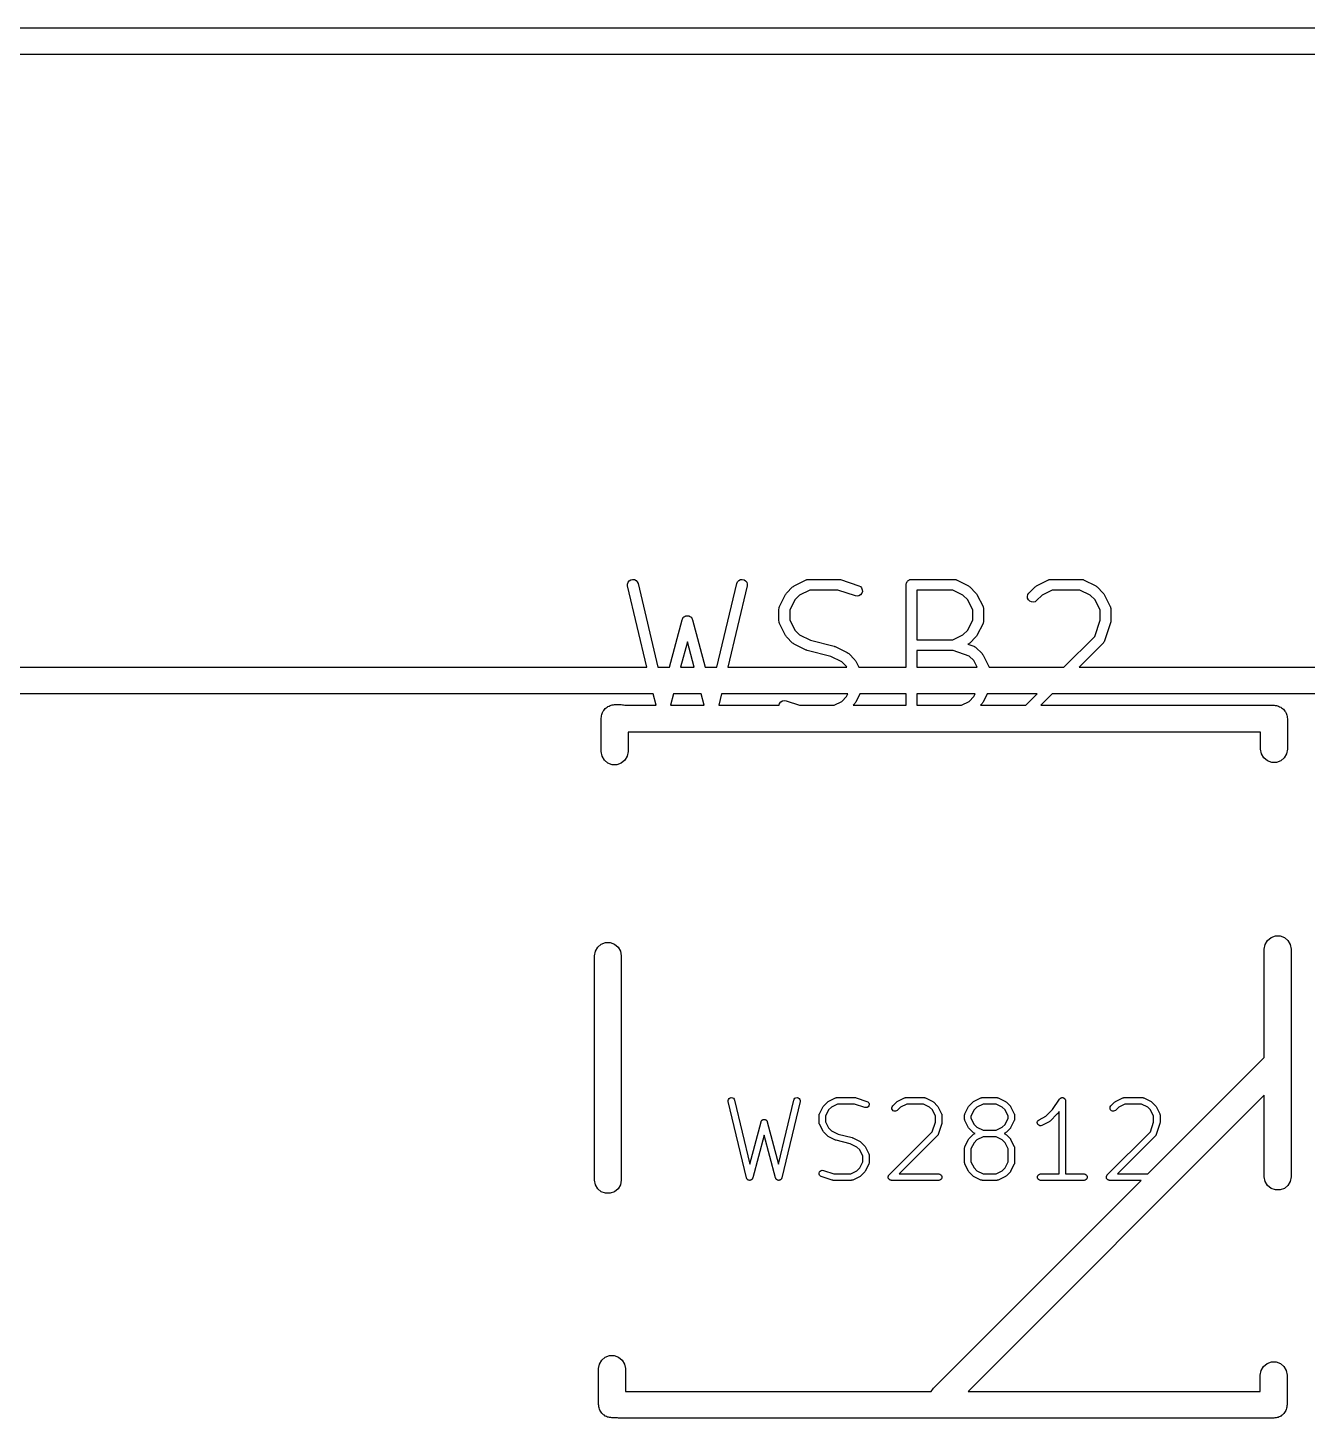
# Model space of a CAD drawing. Extents: x 0 to 102, y -163 to 0.
# Drawn here: x 40.36 to 50.06, y -41.59 to -31.05 of the extents above; entities that cross this region are included whole.
import ezdxf

# ---------------------------------------------------------------- set-up
doc = ezdxf.new("R2010")
doc.units = 0
doc.header["$MEASUREMENT"] = 0
doc.layers.add('BLACK', color=7, linetype='CONTINUOUS')

msp = doc.modelspace()

# ---------------------------------------------------------------- linework, layer by layer
at = {"layer": 'Black'}
for p, q in [((4.4516, -31.0484), (75.5484, -31.0484)), ((75.65, -31.2516), (4.35, -31.2516)), ((44.9083, -35.268), (44.9123, -35.2544)), ((44.9092, -35.282), (44.9083, -35.268)), ((45.0559, -35.8984), (44.9092, -35.282)), ((44.9123, -35.2544), (44.9208, -35.2431)), ((44.9208, -35.2431), (44.9326, -35.2353)), ((44.9326, -35.2353), (44.9463, -35.2321)), ((44.9463, -35.2321), (44.9603, -35.2337)), ((44.9603, -35.2337), (44.9729, -35.24)), ((44.9729, -35.24), (44.9826, -35.2503)), ((44.9826, -35.2503), (44.9882, -35.2632)), ((44.9882, -35.2632), (45.1395, -35.8984)), ((45.5852, -35.8984), (45.7365, -35.2632)), ((45.8155, -35.282), (45.6688, -35.8984)), ((45.7365, -35.2632), (45.7421, -35.2503)), ((45.7421, -35.2503), (45.7518, -35.24)), ((45.7518, -35.24), (45.7644, -35.2337)), ((45.7644, -35.2337), (45.7784, -35.2321)), ((45.7784, -35.2321), (45.7921, -35.2353)), ((45.7921, -35.2353), (45.8039, -35.2431)), ((45.8039, -35.2431), (45.8123, -35.2544)), ((45.8123, -35.2544), (45.8164, -35.268)), ((45.8164, -35.268), (45.8155, -35.282)), ((46.115, -35.3358), (46.1609, -35.2899)), ((46.1609, -35.2899), (46.1662, -35.2861)), ((46.1662, -35.2861), (46.1715, -35.2822)), ((46.1715, -35.2822), (46.2634, -35.2363)), ((46.2912, -35.3133), (46.2137, -35.352)), ((46.2634, -35.2363), (46.2657, -35.2356)), ((46.2657, -35.2356), (46.2677, -35.2344)), ((46.2677, -35.2344), (46.2724, -35.2336)), ((46.2724, -35.2336), (46.2769, -35.2323)), ((46.2769, -35.2323), (46.2793, -35.2324)), ((46.2793, -35.2324), (46.2816, -35.232)), ((46.2816, -35.232), (46.5114, -35.232)), ((46.5048, -35.3133), (46.2912, -35.3133)), ((46.6364, -35.3572), (46.5048, -35.3133)), ((46.5114, -35.232), (46.5178, -35.2331)), ((46.5178, -35.2331), (46.5242, -35.2341)), ((46.5242, -35.2341), (46.6621, -35.28)), ((46.6621, -35.28), (46.6745, -35.2868)), ((46.6745, -35.2868), (46.6839, -35.2973)), ((46.6839, -35.2973), (46.6891, -35.3104)), ((46.6895, -35.3246), (46.685, -35.3379)), ((46.6891, -35.3104), (46.6895, -35.3246)), ((47.0223, -35.2726), (47.0229, -35.2691)), ((47.0223, -35.8984), (47.0223, -35.2726)), ((47.0229, -35.2656), (47.0241, -35.2622)), ((47.0229, -35.2691), (47.0229, -35.2656)), ((47.0241, -35.2622), (47.0247, -35.2587)), ((47.0247, -35.2587), (47.0265, -35.2557)), ((47.0265, -35.2557), (47.0277, -35.2523)), ((47.0277, -35.2523), (47.03, -35.2496)), ((47.03, -35.2496), (47.0318, -35.2465)), ((47.0318, -35.2465), (47.0345, -35.2442)), ((47.0345, -35.2442), (47.0368, -35.2415)), ((47.0368, -35.2415), (47.0399, -35.2397)), ((47.0399, -35.2397), (47.0426, -35.2374)), ((47.0426, -35.2374), (47.046, -35.2362)), ((47.046, -35.2362), (47.049, -35.2344)), ((47.049, -35.2344), (47.0525, -35.2338)), ((47.0525, -35.2338), (47.0559, -35.2326)), ((47.0559, -35.2326), (47.0594, -35.2326)), ((47.0594, -35.2326), (47.0629, -35.232)), ((47.0629, -35.232), (47.3847, -35.232)), ((47.1036, -35.3133), (47.1036, -35.6916)), ((47.3751, -35.3133), (47.1036, -35.3133)), ((47.4525, -35.352), (47.3751, -35.3133)), ((47.3847, -35.232), (47.387, -35.2324)), ((47.387, -35.2324), (47.3893, -35.2323)), ((47.3893, -35.2323), (47.3939, -35.2336)), ((47.3939, -35.2336), (47.3986, -35.2344)), ((47.3986, -35.2344), (47.4006, -35.2356)), ((47.4006, -35.2356), (47.4028, -35.2363)), ((47.4028, -35.2363), (47.4948, -35.2822)), ((47.4948, -35.2822), (47.5, -35.2861)), ((47.5, -35.2861), (47.5053, -35.2899)), ((47.5053, -35.2899), (47.5513, -35.3358)), ((47.9534, -35.3358), (47.9994, -35.2899)), ((47.9994, -35.2899), (48.0047, -35.2861)), ((48.0047, -35.2861), (48.01, -35.2822)), ((48.01, -35.2822), (48.1019, -35.2363)), ((48.1297, -35.3133), (48.0522, -35.352)), ((48.1019, -35.2363), (48.1041, -35.2356)), ((48.1041, -35.2356), (48.1062, -35.2344)), ((48.1062, -35.2344), (48.1108, -35.2336)), ((48.1108, -35.2336), (48.1154, -35.2323)), ((48.1154, -35.2323), (48.1177, -35.2324)), ((48.1177, -35.2324), (48.1201, -35.232)), ((48.1201, -35.232), (48.3499, -35.232)), ((48.3403, -35.3133), (48.1297, -35.3133)), ((48.4177, -35.352), (48.3403, -35.3133)), ((48.3499, -35.232), (48.3522, -35.2324)), ((48.3522, -35.2324), (48.3545, -35.2323)), ((48.3545, -35.2323), (48.3591, -35.2336)), ((48.3591, -35.2336), (48.3638, -35.2344)), ((48.3638, -35.2344), (48.3658, -35.2356)), ((48.3658, -35.2356), (48.368, -35.2363)), ((48.368, -35.2363), (48.46, -35.2822)), ((48.46, -35.2822), (48.4652, -35.2861)), ((48.4652, -35.2861), (48.4705, -35.2899)), ((48.4705, -35.2899), (48.5165, -35.3358)), ((46.0614, -35.4383), (46.1073, -35.3464)), ((46.1073, -35.3464), (46.1112, -35.3412)), ((46.1112, -35.3412), (46.115, -35.3358)), ((46.1771, -35.3886), (46.1384, -35.4661)), ((46.2137, -35.352), (46.1771, -35.3886)), ((46.6504, -35.3592), (46.6364, -35.3572)), ((46.6642, -35.3564), (46.6504, -35.3592)), ((46.6762, -35.349), (46.6642, -35.3564)), ((46.685, -35.3379), (46.6762, -35.349)), ((47.4892, -35.3886), (47.4525, -35.352)), ((47.5279, -35.4661), (47.4892, -35.3886)), ((47.5513, -35.3358), (47.555, -35.3412)), ((47.555, -35.3412), (47.5589, -35.3464)), ((47.5589, -35.3464), (47.6049, -35.4383)), ((47.9417, -35.361), (47.9453, -35.3474)), ((47.9429, -35.3751), (47.9417, -35.361)), ((47.9489, -35.3879), (47.9429, -35.3751)), ((47.9453, -35.3474), (47.9534, -35.3358)), ((47.9589, -35.3978), (47.9489, -35.3879)), ((47.9717, -35.4038), (47.9589, -35.3978)), ((47.9857, -35.405), (47.9717, -35.4038)), ((47.9993, -35.4014), (47.9857, -35.405)), ((48.0109, -35.3933), (47.9993, -35.4014)), ((48.0522, -35.352), (48.0109, -35.3933)), ((48.4544, -35.3886), (48.4177, -35.352)), ((48.4931, -35.4661), (48.4544, -35.3886)), ((48.5165, -35.3358), (48.5202, -35.3412)), ((48.5202, -35.3412), (48.5241, -35.3464)), ((48.5241, -35.3464), (48.5701, -35.4383)), ((45.227, -35.8984), (45.3231, -35.5379)), ((45.3231, -35.5379), (45.3246, -35.5347)), ((45.3246, -35.5347), (45.3255, -35.5312)), ((45.3255, -35.5312), (45.3275, -35.5283)), ((45.3275, -35.5283), (45.329, -35.5251)), ((45.329, -35.5251), (45.3316, -35.5226)), ((45.3316, -35.5226), (45.3336, -35.5196)), ((45.3336, -35.5196), (45.3365, -35.5176)), ((45.3365, -35.5176), (45.339, -35.5151)), ((45.339, -35.5151), (45.3423, -35.5136)), ((45.3423, -35.5136), (45.3452, -35.5116)), ((45.3452, -35.5116), (45.3486, -35.5106)), ((45.3486, -35.5106), (45.3518, -35.5092)), ((45.3518, -35.5092), (45.3554, -35.5088)), ((45.3554, -35.5088), (45.3588, -35.5079)), ((45.3588, -35.5079), (45.3623, -35.5082)), ((45.3623, -35.5082), (45.3658, -35.5079)), ((45.3658, -35.5079), (45.3693, -35.5088)), ((45.3693, -35.5088), (45.3729, -35.5092)), ((45.3729, -35.5092), (45.3761, -35.5106)), ((45.3761, -35.5106), (45.3795, -35.5116)), ((45.3795, -35.5116), (45.3824, -35.5136)), ((45.3824, -35.5136), (45.3857, -35.5151)), ((45.3857, -35.5151), (45.3882, -35.5176)), ((45.3882, -35.5176), (45.391, -35.5196)), ((45.391, -35.5196), (45.3931, -35.5226)), ((45.3931, -35.5226), (45.3957, -35.5251)), ((45.3957, -35.5251), (45.3971, -35.5283)), ((45.3971, -35.5283), (45.3992, -35.5312)), ((45.3992, -35.5312), (45.4001, -35.5347)), ((45.4001, -35.5347), (45.4016, -35.5379)), ((45.4016, -35.5379), (45.4977, -35.8984)), ((46.0571, -35.4565), (46.0575, -35.4542)), ((46.0571, -35.5484), (46.0571, -35.4565)), ((46.0574, -35.4518), (46.0587, -35.4473)), ((46.0575, -35.4542), (46.0574, -35.4518)), ((46.0587, -35.4473), (46.0595, -35.4426)), ((46.0595, -35.4426), (46.0607, -35.4406)), ((46.0607, -35.4406), (46.0614, -35.4383)), ((46.1384, -35.4661), (46.1384, -35.5388)), ((46.1384, -35.5388), (46.1771, -35.6163)), ((47.4892, -35.6163), (47.5279, -35.5388)), ((47.5279, -35.5388), (47.5279, -35.4661)), ((47.6049, -35.4383), (47.6055, -35.4406)), ((47.6055, -35.4406), (47.6067, -35.4426)), ((47.6067, -35.4426), (47.6075, -35.4473)), ((47.6075, -35.4473), (47.6089, -35.4518)), ((47.6089, -35.4518), (47.6087, -35.4542)), ((47.6087, -35.4542), (47.6092, -35.4565)), ((47.6092, -35.4565), (47.6092, -35.5484)), ((48.4931, -35.5418), (48.4931, -35.4661)), ((48.5701, -35.4383), (48.5707, -35.4406)), ((48.5707, -35.4406), (48.5719, -35.4426)), ((48.5719, -35.4426), (48.5727, -35.4473)), ((48.5727, -35.4473), (48.5741, -35.4518)), ((48.5741, -35.4518), (48.5739, -35.4542)), ((48.5739, -35.4542), (48.5744, -35.4565)), ((48.5744, -35.4565), (48.5744, -35.5484)), ((46.0575, -35.5507), (46.0571, -35.5484)), ((46.0574, -35.5531), (46.0575, -35.5507)), ((46.0587, -35.5576), (46.0574, -35.5531)), ((46.0595, -35.5623), (46.0587, -35.5576)), ((46.0607, -35.5643), (46.0595, -35.5623)), ((46.0614, -35.5666), (46.0607, -35.5643)), ((46.1073, -35.6585), (46.0614, -35.5666)), ((46.1771, -35.6163), (46.2137, -35.6529)), ((47.4525, -35.6529), (47.4892, -35.6163)), ((47.6049, -35.5666), (47.5589, -35.6585)), ((47.6055, -35.5643), (47.6049, -35.5666)), ((47.6067, -35.5623), (47.6055, -35.5643)), ((47.6075, -35.5576), (47.6067, -35.5623)), ((47.6089, -35.5531), (47.6075, -35.5576)), ((47.6092, -35.5484), (47.6087, -35.5507)), ((47.6087, -35.5507), (47.6089, -35.5531)), ((48.4522, -35.6643), (48.4931, -35.5418)), ((48.5723, -35.5613), (48.5263, -35.6991)), ((48.5732, -35.5548), (48.5723, -35.5613)), ((48.5744, -35.5484), (48.5732, -35.5548)), ((45.3623, -35.7061), (45.3111, -35.8984)), ((45.4136, -35.8984), (45.3623, -35.7061)), ((46.1112, -35.6637), (46.1073, -35.6585)), ((46.115, -35.6691), (46.1112, -35.6637)), ((46.1609, -35.715), (46.115, -35.6691)), ((46.1662, -35.7188), (46.1609, -35.715)), ((46.1715, -35.7226), (46.1662, -35.7188)), ((46.2634, -35.7686), (46.1715, -35.7226)), ((46.2137, -35.6529), (46.2958, -35.6939)), ((46.2958, -35.6939), (46.4753, -35.7388)), ((46.4753, -35.7388), (46.4793, -35.7406)), ((46.4793, -35.7406), (46.4836, -35.7419)), ((46.4836, -35.7419), (46.5755, -35.7878)), ((47.1036, -35.6916), (47.3751, -35.6916)), ((47.3751, -35.6916), (47.4525, -35.6529)), ((47.4948, -35.7226), (47.4906, -35.7247)), ((47.4906, -35.7247), (47.5354, -35.7397)), ((47.5, -35.7188), (47.4948, -35.7226)), ((47.5053, -35.715), (47.5, -35.7188)), ((47.5513, -35.6691), (47.5053, -35.715)), ((47.5354, -35.7397), (47.5375, -35.7408)), ((47.5375, -35.7408), (47.5397, -35.7414)), ((47.5397, -35.7414), (47.5436, -35.7441)), ((47.5436, -35.7441), (47.5478, -35.7464)), ((47.5478, -35.7464), (47.5494, -35.7481)), ((47.5494, -35.7481), (47.5513, -35.7495)), ((47.555, -35.6637), (47.5513, -35.6691)), ((47.5513, -35.7495), (47.5973, -35.7954)), ((47.5589, -35.6585), (47.555, -35.6637)), ((48.2182, -35.8984), (48.4522, -35.6643)), ((48.5165, -35.715), (48.3331, -35.8984)), ((48.5178, -35.7131), (48.5165, -35.715)), ((48.5196, -35.7116), (48.5178, -35.7131)), ((48.5219, -35.7074), (48.5196, -35.7116)), ((48.5246, -35.7035), (48.5219, -35.7074)), ((48.5252, -35.7012), (48.5246, -35.7035)), ((48.5263, -35.6991), (48.5252, -35.7012)), ((46.2677, -35.7699), (46.2634, -35.7686)), ((46.2717, -35.7717), (46.2677, -35.7699)), ((46.4512, -35.8166), (46.2717, -35.7717)), ((46.5333, -35.8576), (46.4512, -35.8166)), ((46.5699, -35.8942), (46.5333, -35.8576)), ((46.5755, -35.7878), (46.5808, -35.7917)), ((46.5808, -35.7917), (46.5861, -35.7954)), ((46.5861, -35.7954), (46.6321, -35.8414)), ((46.6321, -35.8414), (46.6358, -35.8467)), ((46.6358, -35.8467), (46.6397, -35.852)), ((46.6397, -35.852), (46.6629, -35.8984)), ((47.1036, -35.7729), (47.1036, -35.8984)), ((47.3781, -35.7729), (47.1036, -35.7729)), ((47.5006, -35.8137), (47.3781, -35.7729)), ((47.5351, -35.8482), (47.5006, -35.8137)), ((47.5602, -35.8984), (47.5351, -35.8482)), ((47.5973, -35.7954), (47.601, -35.8008)), ((47.601, -35.8008), (47.6049, -35.806)), ((47.6049, -35.806), (47.6508, -35.8979)), ((40.0814, -35.8984), (45.0559, -35.8984)), ((45.1395, -35.8984), (45.227, -35.8984)), ((45.3111, -35.8984), (45.4136, -35.8984)), ((45.4977, -35.8984), (45.5852, -35.8984)), ((45.6688, -35.8984), (46.572, -35.8984)), ((46.572, -35.8984), (46.5699, -35.8942)), ((46.6629, -35.8984), (47.0223, -35.8984)), ((47.1036, -35.8984), (47.5602, -35.8984)), ((47.6508, -35.8979), (47.651, -35.8984)), ((47.651, -35.8984), (48.2182, -35.8984)), ((48.3331, -35.8984), (58.9186, -35.8984)), ((45.1043, -36.1016), (40.1115, -36.1016)), ((45.1247, -36.1873), (45.1043, -36.1016)), ((45.2569, -36.1016), (45.234, -36.1873)), ((45.4678, -36.1016), (45.2569, -36.1016)), ((45.4906, -36.1873), (45.4678, -36.1016)), ((45.6204, -36.1016), (45.6, -36.1873)), ((46.58, -36.1016), (45.6204, -36.1016)), ((46.0575, -36.1859), (46.062, -36.1725)), ((46.062, -36.1725), (46.0708, -36.1615)), ((46.0708, -36.1615), (46.0828, -36.1541)), ((46.0828, -36.1541), (46.0966, -36.1512)), ((46.0966, -36.1512), (46.1106, -36.1533)), ((46.1106, -36.1533), (46.2125, -36.1873)), ((46.4757, -36.1873), (46.5333, -36.1585)), ((46.5333, -36.1585), (46.5699, -36.1218)), ((46.5699, -36.1218), (46.58, -36.1016)), ((46.6358, -36.1693), (46.6321, -36.1746)), ((46.6397, -36.1641), (46.6358, -36.1693)), ((46.6709, -36.1016), (46.6397, -36.1641)), ((47.0223, -36.1016), (46.6709, -36.1016)), ((47.0223, -36.1873), (47.0223, -36.1016)), ((47.1036, -36.1016), (47.1036, -36.1873)), ((47.5452, -36.1016), (47.1036, -36.1016)), ((47.4409, -36.1873), (47.4985, -36.1585)), ((47.4985, -36.1585), (47.5351, -36.1218)), ((47.5351, -36.1218), (47.5452, -36.1016)), ((47.601, -36.1693), (47.5973, -36.1746)), ((47.6049, -36.1641), (47.601, -36.1693)), ((47.6361, -36.1016), (47.6049, -36.1641)), ((48.015, -36.1016), (47.6361, -36.1016)), ((47.9293, -36.1873), (48.015, -36.1016)), ((48.1299, -36.1016), (48.0442, -36.1873)), ((58.8885, -36.1016), (48.1299, -36.1016)), ((44.7092, -36.2838), (44.7107, -36.275)), ((44.7107, -36.2662), (44.7138, -36.2578)), ((44.7107, -36.275), (44.7107, -36.2662)), ((44.7138, -36.2578), (44.7153, -36.249)), ((44.7153, -36.249), (44.7198, -36.2413)), ((44.7198, -36.2413), (44.7228, -36.233)), ((44.7228, -36.233), (44.7285, -36.2262)), ((44.7285, -36.2262), (44.733, -36.2185)), ((44.733, -36.2185), (44.7398, -36.2128)), ((44.7398, -36.2128), (44.7455, -36.206)), ((44.7455, -36.206), (44.7532, -36.2015)), ((44.7532, -36.2015), (44.76, -36.1958)), ((44.76, -36.1958), (44.7684, -36.1928)), ((44.7684, -36.1928), (44.7761, -36.1883)), ((44.7761, -36.1883), (44.7848, -36.1868)), ((44.7848, -36.1868), (44.7932, -36.1837)), ((44.7932, -36.1837), (44.802, -36.1837)), ((44.802, -36.1837), (44.8108, -36.1822)), ((44.8108, -36.1822), (44.8616, -36.1822)), ((44.8616, -36.1822), (44.8704, -36.1837)), ((44.8704, -36.1837), (44.8792, -36.1837)), ((44.8792, -36.1837), (44.8876, -36.1868)), ((44.8876, -36.1868), (44.8904, -36.1873)), ((44.8904, -36.1873), (45.1247, -36.1873)), ((45.234, -36.1873), (45.4906, -36.1873)), ((45.6, -36.1873), (46.0576, -36.1873)), ((46.0576, -36.1873), (46.0575, -36.1859)), ((46.2125, -36.1873), (46.4757, -36.1873)), ((46.6321, -36.1746), (46.6194, -36.1873)), ((46.6194, -36.1873), (47.0223, -36.1873)), ((47.1036, -36.1873), (47.4409, -36.1873)), ((47.5973, -36.1746), (47.5846, -36.1873)), ((47.5846, -36.1873), (47.9293, -36.1873)), ((48.0442, -36.1873), (49.8121, -36.1873)), ((49.8121, -36.1873), (49.8208, -36.1888)), ((49.8208, -36.1888), (49.8297, -36.1888)), ((49.8297, -36.1888), (49.8381, -36.1919)), ((49.8381, -36.1919), (49.8468, -36.1934)), ((49.8468, -36.1934), (49.8545, -36.1978)), ((49.8545, -36.1978), (49.8629, -36.2009)), ((49.8629, -36.2009), (49.8697, -36.2066)), ((49.8697, -36.2066), (49.8774, -36.211)), ((49.8774, -36.211), (49.8831, -36.2179)), ((49.8831, -36.2179), (49.8899, -36.2236)), ((49.8899, -36.2236), (49.8943, -36.2313)), ((49.8943, -36.2313), (49.9, -36.2381)), ((49.9, -36.2381), (49.9031, -36.2464)), ((49.9031, -36.2464), (49.9075, -36.2541)), ((49.9075, -36.2541), (49.9091, -36.2629)), ((49.9091, -36.2629), (49.9121, -36.2712)), ((49.9121, -36.2712), (49.9121, -36.2801)), ((44.7092, -36.5378), (44.7092, -36.2838)), ((49.9121, -36.2801), (49.9137, -36.2889)), ((49.9137, -36.2889), (49.9137, -36.52)), ((49.7105, -36.3905), (44.9124, -36.3905)), ((44.9124, -36.3905), (44.9124, -36.5378)), ((49.7105, -36.52), (49.7105, -36.3905)), ((44.7153, -36.5725), (44.7092, -36.5378)), ((44.733, -36.6031), (44.7153, -36.5725)), ((44.9063, -36.5725), (44.8886, -36.6031)), ((44.9124, -36.5378), (44.9063, -36.5725)), ((49.7166, -36.5548), (49.7105, -36.52)), ((49.7342, -36.5853), (49.7166, -36.5548)), ((49.7613, -36.608), (49.7342, -36.5853)), ((49.8899, -36.5853), (49.8629, -36.608)), ((49.9075, -36.5548), (49.8899, -36.5853)), ((49.9137, -36.52), (49.9075, -36.5548)), ((44.76, -36.6258), (44.733, -36.6031)), ((44.7932, -36.6379), (44.76, -36.6258)), ((44.8284, -36.6379), (44.7932, -36.6379)), ((44.8616, -36.6258), (44.8284, -36.6379)), ((44.8886, -36.6031), (44.8616, -36.6258)), ((49.7944, -36.6201), (49.7613, -36.608)), ((49.8297, -36.6201), (49.7944, -36.6201)), ((49.8629, -36.608), (49.8297, -36.6201)), ((49.7622, -37.9711), (49.7892, -37.9484)), ((49.7892, -37.9484), (49.8224, -37.9363)), ((49.8224, -37.9363), (49.8576, -37.9363)), ((49.8576, -37.9363), (49.8908, -37.9484)), ((49.8908, -37.9484), (49.9178, -37.9711)), ((44.6584, -38.0872), (44.6645, -38.0525)), ((44.6645, -38.0525), (44.6822, -38.0219)), ((44.6822, -38.0219), (44.7092, -37.9992)), ((44.7092, -37.9992), (44.7424, -37.9871)), ((44.7424, -37.9871), (44.7776, -37.9871)), ((44.7776, -37.9871), (44.8108, -37.9992)), ((44.8108, -37.9992), (44.8378, -38.0219)), ((44.8378, -38.0219), (44.8555, -38.0525)), ((44.8555, -38.0525), (44.8616, -38.0872)), ((49.7384, -38.0364), (49.7445, -38.0017)), ((49.7384, -38.8579), (49.7384, -38.0364)), ((49.7445, -38.0017), (49.7622, -37.9711)), ((49.9178, -37.9711), (49.9355, -38.0017)), ((49.9355, -38.0017), (49.9416, -38.0364)), ((49.9416, -38.0364), (49.9416, -38.9)), ((44.6584, -39.789), (44.6584, -38.0872)), ((44.8616, -38.0872), (44.8616, -39.789)), ((48.8543, -39.742), (49.7384, -38.8579)), ((49.9416, -38.9), (49.9416, -39.7636)), ((45.6725, -39.1845), (45.6749, -39.1764)), ((45.673, -39.193), (45.6725, -39.1845)), ((45.8109, -39.7721), (45.673, -39.193)), ((45.6749, -39.1764), (45.68, -39.1696)), ((45.68, -39.1696), (45.687, -39.1649)), ((45.687, -39.1649), (45.6953, -39.163)), ((45.6953, -39.163), (45.7037, -39.1639)), ((45.7037, -39.1639), (45.7113, -39.1677)), ((45.7113, -39.1677), (45.7171, -39.1739)), ((45.7171, -39.1739), (45.7205, -39.1817)), ((45.7205, -39.1817), (45.836, -39.6668)), ((46.0539, -39.6668), (46.1694, -39.1817)), ((46.2168, -39.193), (46.079, -39.7721)), ((46.1694, -39.1817), (46.1728, -39.1739)), ((46.1728, -39.1739), (46.1786, -39.1677)), ((46.1786, -39.1677), (46.1862, -39.1639)), ((46.1862, -39.1639), (46.1946, -39.163)), ((46.1946, -39.163), (46.2028, -39.1649)), ((46.2028, -39.1649), (46.2099, -39.1696)), ((46.2099, -39.1696), (46.2149, -39.1764)), ((46.2149, -39.1764), (46.2173, -39.1845)), ((46.2173, -39.1845), (46.2168, -39.193)), ((46.3643, -39.2867), (46.3919, -39.2316)), ((46.3919, -39.2316), (46.3943, -39.2284)), ((46.3943, -39.2284), (46.3965, -39.2252)), ((46.3965, -39.2252), (46.4241, -39.1976)), ((46.4241, -39.1976), (46.4273, -39.1954)), ((46.4273, -39.1954), (46.4304, -39.1931)), ((46.4304, -39.1931), (46.4856, -39.1655)), ((46.5022, -39.2117), (46.4558, -39.2349)), ((46.4856, -39.1655), (46.4869, -39.1651)), ((46.4869, -39.1651), (46.4881, -39.1644)), ((46.4881, -39.1644), (46.4909, -39.1639)), ((46.4909, -39.1639), (46.4937, -39.1631)), ((46.4937, -39.1631), (46.4951, -39.1632)), ((46.4951, -39.1632), (46.4965, -39.1629)), ((46.4965, -39.1629), (46.6344, -39.1629)), ((46.6304, -39.2117), (46.5022, -39.2117)), ((46.7094, -39.238), (46.6304, -39.2117)), ((46.6344, -39.1629), (46.6382, -39.1636)), ((46.6382, -39.1636), (46.6421, -39.1642)), ((46.6421, -39.1642), (46.7248, -39.1917)), ((46.7248, -39.1917), (46.7322, -39.1958)), ((46.7322, -39.1958), (46.7379, -39.2021)), ((46.7385, -39.2265), (46.7333, -39.2331)), ((46.7379, -39.2021), (46.741, -39.21)), ((46.7412, -39.2185), (46.7385, -39.2265)), ((46.741, -39.21), (46.7412, -39.2185)), ((46.9134, -39.2403), (46.9156, -39.2322)), ((46.9156, -39.2322), (46.9205, -39.2252)), ((46.9205, -39.2252), (46.948, -39.1976)), ((46.948, -39.1976), (46.9512, -39.1954)), ((46.9512, -39.1954), (46.9544, -39.1931)), ((46.9544, -39.1931), (47.0095, -39.1655)), ((47.0262, -39.2117), (46.9797, -39.2349)), ((47.0095, -39.1655), (47.0109, -39.1651)), ((47.0109, -39.1651), (47.0121, -39.1644)), ((47.0121, -39.1644), (47.0149, -39.1639)), ((47.0149, -39.1639), (47.0176, -39.1631)), ((47.0176, -39.1631), (47.0191, -39.1632)), ((47.0191, -39.1632), (47.0204, -39.1629)), ((47.0204, -39.1629), (47.1583, -39.1629)), ((47.1526, -39.2117), (47.0262, -39.2117)), ((47.199, -39.2349), (47.1526, -39.2117)), ((47.1583, -39.1629), (47.1597, -39.1632)), ((47.1597, -39.1632), (47.1611, -39.1631)), ((47.1611, -39.1631), (47.1638, -39.1639)), ((47.1638, -39.1639), (47.1667, -39.1644)), ((47.1667, -39.1644), (47.1679, -39.1651)), ((47.1679, -39.1651), (47.1692, -39.1655)), ((47.1692, -39.1655), (47.2244, -39.1931)), ((47.2244, -39.1931), (47.2275, -39.1954)), ((47.2275, -39.1954), (47.2307, -39.1976)), ((47.2307, -39.1976), (47.2583, -39.2252)), ((47.2583, -39.2252), (47.2605, -39.2284)), ((47.2605, -39.2284), (47.2629, -39.2316)), ((47.2629, -39.2316), (47.2904, -39.2867)), ((47.4674, -39.2867), (47.495, -39.2316)), ((49.7384, -39.1453), (47.4919, -41.3917)), ((47.495, -39.2316), (47.4973, -39.2284)), ((47.4973, -39.2284), (47.4996, -39.2252)), ((47.4996, -39.2252), (47.5272, -39.1976)), ((47.5272, -39.1976), (47.5303, -39.1954)), ((47.5303, -39.1954), (47.5335, -39.1931)), ((47.5335, -39.1931), (47.5886, -39.1655)), ((47.6053, -39.2117), (47.5588, -39.2349)), ((47.5886, -39.1655), (47.59, -39.1651)), ((47.59, -39.1651), (47.5912, -39.1644)), ((47.5912, -39.1644), (47.594, -39.1639)), ((47.594, -39.1639), (47.5968, -39.1631)), ((47.5968, -39.1631), (47.5982, -39.1632)), ((47.5982, -39.1632), (47.5996, -39.1629)), ((47.5996, -39.1629), (47.7099, -39.1629)), ((47.7041, -39.2117), (47.6053, -39.2117)), ((47.7506, -39.2349), (47.7041, -39.2117)), ((47.7099, -39.1629), (47.7112, -39.1632)), ((47.7112, -39.1632), (47.7126, -39.1631)), ((47.7126, -39.1631), (47.7154, -39.1639)), ((47.7154, -39.1639), (47.7182, -39.1644)), ((47.7182, -39.1644), (47.7194, -39.1651)), ((47.7194, -39.1651), (47.7208, -39.1655)), ((47.7208, -39.1655), (47.7759, -39.1931)), ((47.7759, -39.1931), (47.7791, -39.1954)), ((47.7791, -39.1954), (47.7823, -39.1976)), ((47.7823, -39.1976), (47.8098, -39.2252)), ((47.8098, -39.2252), (47.8121, -39.2284)), ((47.8121, -39.2284), (47.8144, -39.2316)), ((47.8144, -39.2316), (47.842, -39.2867)), ((48.1321, -39.2545), (48.186, -39.1738)), ((48.186, -39.1738), (48.1869, -39.1728)), ((48.1869, -39.1728), (48.1876, -39.1716)), ((48.1876, -39.1716), (48.1898, -39.1698)), ((48.1898, -39.1698), (48.1918, -39.1677)), ((48.1918, -39.1677), (48.193, -39.1671)), ((48.193, -39.1671), (48.1941, -39.1662)), ((48.1941, -39.1662), (48.1968, -39.1652)), ((48.1968, -39.1652), (48.1994, -39.1639)), ((48.1994, -39.1639), (48.2007, -39.1638)), ((48.2007, -39.1638), (48.202, -39.1633)), ((48.202, -39.1633), (48.2049, -39.1633)), ((48.2049, -39.1633), (48.2078, -39.163)), ((48.2078, -39.163), (48.2091, -39.1633)), ((48.2091, -39.1633), (48.2105, -39.1633)), ((48.2105, -39.1633), (48.2132, -39.1643)), ((48.2132, -39.1643), (48.216, -39.165)), ((48.216, -39.165), (48.2172, -39.1657)), ((48.2172, -39.1657), (48.2184, -39.1662)), ((48.2184, -39.1662), (48.2207, -39.1681)), ((48.2207, -39.1681), (48.2231, -39.1697)), ((48.2231, -39.1697), (48.2239, -39.1708)), ((48.2239, -39.1708), (48.2249, -39.1716)), ((48.2249, -39.1716), (48.2264, -39.1742)), ((48.2264, -39.1742), (48.2281, -39.1765)), ((48.2281, -39.1765), (48.2285, -39.1778)), ((48.2285, -39.1778), (48.2292, -39.179)), ((48.2292, -39.179), (48.2297, -39.1818)), ((48.2297, -39.1818), (48.2305, -39.1846)), ((48.2305, -39.1846), (48.2304, -39.186)), ((48.2304, -39.186), (48.2306, -39.1873)), ((48.2306, -39.1873), (48.2306, -39.742)), ((48.568, -39.2403), (48.5702, -39.2322)), ((48.5702, -39.2322), (48.5751, -39.2252)), ((48.5751, -39.2252), (48.6027, -39.1976)), ((48.6027, -39.1976), (48.6059, -39.1954)), ((48.6059, -39.1954), (48.609, -39.1931)), ((48.609, -39.1931), (48.6642, -39.1655)), ((48.6808, -39.2117), (48.6344, -39.2349)), ((48.6642, -39.1655), (48.6655, -39.1651)), ((48.6655, -39.1651), (48.6667, -39.1644)), ((48.6667, -39.1644), (48.6695, -39.1639)), ((48.6695, -39.1639), (48.6723, -39.1631)), ((48.6723, -39.1631), (48.6737, -39.1632)), ((48.6737, -39.1632), (48.6751, -39.1629)), ((48.6751, -39.1629), (48.8129, -39.1629)), ((48.8072, -39.2117), (48.6808, -39.2117)), ((48.8537, -39.2349), (48.8072, -39.2117)), ((48.8129, -39.1629), (48.8143, -39.1632)), ((48.8143, -39.1632), (48.8157, -39.1631)), ((48.8157, -39.1631), (48.8185, -39.1639)), ((48.8185, -39.1639), (48.8213, -39.1644)), ((48.8213, -39.1644), (48.8225, -39.1651)), ((48.8225, -39.1651), (48.8239, -39.1655)), ((48.8239, -39.1655), (48.879, -39.1931)), ((48.879, -39.1931), (48.8821, -39.1954)), ((48.8821, -39.1954), (48.8853, -39.1976)), ((48.8853, -39.1976), (48.9129, -39.2252)), ((48.9129, -39.2252), (48.9152, -39.2284)), ((48.9152, -39.2284), (48.9175, -39.2316)), ((48.9175, -39.2316), (48.9451, -39.2867)), ((49.7384, -39.7636), (49.7384, -39.1453)), ((45.9249, -39.3388), (45.9265, -39.3373)), ((45.9265, -39.3373), (45.9277, -39.3355)), ((45.9277, -39.3355), (45.9294, -39.3343)), ((45.9294, -39.3343), (45.9309, -39.3328)), ((45.9309, -39.3328), (45.9329, -39.3319)), ((45.9329, -39.3319), (45.9346, -39.3307)), ((45.9346, -39.3307), (45.9367, -39.3301)), ((45.9367, -39.3301), (45.9386, -39.3292)), ((45.9386, -39.3292), (45.9407, -39.329)), ((45.9407, -39.329), (45.9428, -39.3285)), ((45.9428, -39.3285), (45.9449, -39.3287)), ((45.9449, -39.3287), (45.947, -39.3285)), ((45.947, -39.3285), (45.9491, -39.329)), ((45.9491, -39.329), (45.9513, -39.3292)), ((45.9513, -39.3292), (45.9532, -39.3301)), ((45.9532, -39.3301), (45.9552, -39.3307)), ((45.9552, -39.3307), (45.957, -39.3319)), ((45.957, -39.3319), (45.9589, -39.3328)), ((45.9589, -39.3328), (45.9604, -39.3343)), ((45.9604, -39.3343), (45.9621, -39.3355)), ((45.9621, -39.3355), (45.9634, -39.3373)), ((45.9634, -39.3373), (45.9649, -39.3388)), ((46.3618, -39.2976), (46.362, -39.2962)), ((46.3618, -39.3528), (46.3618, -39.2976)), ((46.3619, -39.2948), (46.3628, -39.2921)), ((46.362, -39.2962), (46.3619, -39.2948)), ((46.3628, -39.2921), (46.3632, -39.2893)), ((46.3632, -39.2893), (46.3639, -39.2881)), ((46.3639, -39.2881), (46.3643, -39.2867)), ((46.4338, -39.2569), (46.4105, -39.3034)), ((46.4105, -39.3034), (46.4105, -39.347)), ((46.4558, -39.2349), (46.4338, -39.2569)), ((46.7178, -39.2393), (46.7094, -39.238)), ((46.726, -39.2376), (46.7178, -39.2393)), ((46.7333, -39.2331), (46.726, -39.2376)), ((46.9141, -39.2488), (46.9134, -39.2403)), ((46.9177, -39.2564), (46.9141, -39.2488)), ((46.9237, -39.2624), (46.9177, -39.2564)), ((46.9314, -39.266), (46.9237, -39.2624)), ((46.9398, -39.2667), (46.9314, -39.266)), ((46.948, -39.2646), (46.9398, -39.2667)), ((46.9549, -39.2597), (46.948, -39.2646)), ((46.9797, -39.2349), (46.9549, -39.2597)), ((47.221, -39.2569), (47.199, -39.2349)), ((47.2442, -39.3034), (47.221, -39.2569)), ((47.2442, -39.3488), (47.2442, -39.3034)), ((47.2904, -39.2867), (47.2908, -39.2881)), ((47.2908, -39.2881), (47.2915, -39.2893)), ((47.2915, -39.2893), (47.292, -39.2921)), ((47.292, -39.2921), (47.2929, -39.2948)), ((47.2929, -39.2948), (47.2928, -39.2962)), ((47.2928, -39.2962), (47.293, -39.2976)), ((47.293, -39.2976), (47.293, -39.3528)), ((47.4649, -39.2976), (47.4651, -39.2962)), ((47.4649, -39.3252), (47.4649, -39.2976)), ((47.4651, -39.3266), (47.4649, -39.3252)), ((47.465, -39.2948), (47.4658, -39.2921)), ((47.4651, -39.2962), (47.465, -39.2948)), ((47.465, -39.328), (47.4651, -39.3266)), ((47.4658, -39.3307), (47.465, -39.328)), ((47.4658, -39.2921), (47.4663, -39.2893)), ((47.4663, -39.3335), (47.4658, -39.3307)), ((47.4663, -39.2893), (47.467, -39.2881)), ((47.467, -39.3347), (47.4663, -39.3335)), ((47.467, -39.2881), (47.4674, -39.2867)), ((47.4674, -39.3361), (47.467, -39.3347)), ((47.495, -39.3912), (47.4674, -39.3361)), ((47.5369, -39.2569), (47.5136, -39.3034)), ((47.5136, -39.3034), (47.5136, -39.3194)), ((47.5136, -39.3194), (47.5369, -39.3659)), ((47.5588, -39.2349), (47.5369, -39.2569)), ((47.7726, -39.2569), (47.7506, -39.2349)), ((47.7958, -39.3034), (47.7726, -39.2569)), ((47.7726, -39.3659), (47.7958, -39.3194)), ((47.7958, -39.3194), (47.7958, -39.3034)), ((47.842, -39.3361), (47.8144, -39.3912)), ((47.842, -39.2867), (47.8424, -39.2881)), ((47.8424, -39.3347), (47.842, -39.3361)), ((47.8424, -39.2881), (47.8431, -39.2893)), ((47.8431, -39.3335), (47.8424, -39.3347)), ((47.8431, -39.2893), (47.8436, -39.2921)), ((47.8436, -39.3307), (47.8431, -39.3335)), ((47.8436, -39.2921), (47.8444, -39.2948)), ((47.8444, -39.328), (47.8436, -39.3307)), ((47.8444, -39.2948), (47.8443, -39.2962)), ((47.8443, -39.2962), (47.8446, -39.2976)), ((47.8446, -39.3252), (47.8443, -39.3266)), ((47.8443, -39.3266), (47.8444, -39.328)), ((47.8446, -39.2976), (47.8446, -39.3252)), ((48.0184, -39.3431), (48.0231, -39.336)), ((48.0231, -39.336), (48.0299, -39.331)), ((48.0299, -39.331), (48.0815, -39.3051)), ((48.0815, -39.3051), (48.1321, -39.2545)), ((48.1683, -39.2873), (48.1132, -39.3424)), ((48.1697, -39.2853), (48.1683, -39.2873)), ((48.1714, -39.2836), (48.1697, -39.2853)), ((48.1819, -39.2678), (48.1714, -39.2836)), ((48.1819, -39.742), (48.1819, -39.2678)), ((48.5688, -39.2488), (48.568, -39.2403)), ((48.5724, -39.2564), (48.5688, -39.2488)), ((48.5783, -39.2624), (48.5724, -39.2564)), ((48.586, -39.266), (48.5783, -39.2624)), ((48.5945, -39.2667), (48.586, -39.266)), ((48.6026, -39.2646), (48.5945, -39.2667)), ((48.6096, -39.2597), (48.6026, -39.2646)), ((48.6344, -39.2349), (48.6096, -39.2597)), ((48.8756, -39.2569), (48.8537, -39.2349)), ((48.8989, -39.3034), (48.8756, -39.2569)), ((48.8989, -39.3488), (48.8989, -39.3034)), ((48.9451, -39.2867), (48.9455, -39.2881)), ((48.9455, -39.2881), (48.9462, -39.2893)), ((48.9462, -39.2893), (48.9467, -39.2921)), ((48.9467, -39.2921), (48.9475, -39.2948)), ((48.9475, -39.2948), (48.9474, -39.2962)), ((48.9474, -39.2962), (48.9476, -39.2976)), ((48.9476, -39.2976), (48.9476, -39.3528)), ((45.836, -39.6668), (45.9214, -39.3465)), ((45.9214, -39.3465), (45.9223, -39.3445)), ((45.9223, -39.3445), (45.9228, -39.3424)), ((45.9228, -39.3424), (45.924, -39.3407)), ((45.924, -39.3407), (45.9249, -39.3388)), ((45.9649, -39.3388), (45.9658, -39.3407)), ((45.9658, -39.3407), (45.967, -39.3424)), ((45.967, -39.3424), (45.9676, -39.3445)), ((45.9676, -39.3445), (45.9685, -39.3465)), ((45.9685, -39.3465), (46.0539, -39.6668)), ((46.362, -39.3541), (46.3618, -39.3528)), ((46.3619, -39.3556), (46.362, -39.3541)), ((46.3628, -39.3583), (46.3619, -39.3556)), ((46.3632, -39.3611), (46.3628, -39.3583)), ((46.3639, -39.3623), (46.3632, -39.3611)), ((46.3643, -39.3637), (46.3639, -39.3623)), ((46.3919, -39.4188), (46.3643, -39.3637)), ((46.3943, -39.422), (46.3919, -39.4188)), ((46.3965, -39.4252), (46.3943, -39.422)), ((46.4241, -39.4527), (46.3965, -39.4252)), ((46.4105, -39.347), (46.4338, -39.3935)), ((46.4338, -39.3935), (46.4558, -39.4155)), ((46.4558, -39.4155), (46.505, -39.4401)), ((46.505, -39.4401), (46.6127, -39.467)), ((46.8929, -39.7492), (47.2197, -39.4223)), ((47.2197, -39.4223), (47.2442, -39.3488)), ((47.2642, -39.4432), (47.2635, -39.4444)), ((47.2918, -39.3605), (47.2642, -39.4432)), ((47.2923, -39.3566), (47.2918, -39.3605)), ((47.293, -39.3528), (47.2923, -39.3566)), ((47.4973, -39.3944), (47.495, -39.3912)), ((47.4996, -39.3976), (47.4973, -39.3944)), ((47.5272, -39.4252), (47.4996, -39.3976)), ((47.5303, -39.4274), (47.5272, -39.4252)), ((47.5272, -39.4458), (47.5303, -39.4436)), ((47.5335, -39.4297), (47.5303, -39.4274)), ((47.5303, -39.4436), (47.5335, -39.4413)), ((47.545, -39.4355), (47.5335, -39.4297)), ((47.5335, -39.4413), (47.545, -39.4355)), ((47.5369, -39.3659), (47.5588, -39.3879)), ((47.5588, -39.3879), (47.6053, -39.4111)), ((47.6053, -39.4111), (47.7041, -39.4111)), ((47.7041, -39.4111), (47.7506, -39.3879)), ((47.7506, -39.3879), (47.7726, -39.3659)), ((47.7759, -39.4297), (47.7644, -39.4355)), ((47.7644, -39.4355), (47.7759, -39.4413)), ((47.7791, -39.4274), (47.7759, -39.4297)), ((47.7759, -39.4413), (47.7791, -39.4436)), ((47.7823, -39.4252), (47.7791, -39.4274)), ((47.7791, -39.4436), (47.7823, -39.4458)), ((47.8098, -39.3976), (47.7823, -39.4252)), ((47.8121, -39.3944), (47.8098, -39.3976)), ((47.8144, -39.3912), (47.8121, -39.3944)), ((48.0164, -39.3513), (48.0184, -39.3431)), ((48.0174, -39.3597), (48.0164, -39.3513)), ((48.0212, -39.3673), (48.0174, -39.3597)), ((48.0274, -39.3731), (48.0212, -39.3673)), ((48.0351, -39.3765), (48.0274, -39.3731)), ((48.0436, -39.377), (48.0351, -39.3765)), ((48.0517, -39.3746), (48.0436, -39.377)), ((48.1068, -39.347), (48.0517, -39.3746)), ((48.11, -39.3447), (48.1068, -39.347)), ((48.1132, -39.3424), (48.11, -39.3447)), ((48.5475, -39.7492), (48.8744, -39.4223)), ((48.8744, -39.4223), (48.8989, -39.3488)), ((48.9188, -39.4432), (48.9181, -39.4444)), ((48.9464, -39.3605), (48.9188, -39.4432)), ((48.947, -39.3566), (48.9464, -39.3605)), ((48.9476, -39.3528), (48.947, -39.3566)), ((45.9449, -39.4474), (45.8582, -39.7727)), ((46.0317, -39.7727), (45.9449, -39.4474)), ((46.4273, -39.455), (46.4241, -39.4527)), ((46.4304, -39.4573), (46.4273, -39.455)), ((46.4856, -39.4849), (46.4304, -39.4573)), ((46.4881, -39.4856), (46.4856, -39.4849)), ((46.4906, -39.4867), (46.4881, -39.4856)), ((46.5983, -39.5137), (46.4906, -39.4867)), ((46.6475, -39.5383), (46.5983, -39.5137)), ((46.6127, -39.467), (46.6151, -39.4681)), ((46.6151, -39.4681), (46.6177, -39.4688)), ((46.6177, -39.4688), (46.6728, -39.4964)), ((46.6695, -39.5602), (46.6475, -39.5383)), ((46.6728, -39.4964), (46.676, -39.4987)), ((46.676, -39.4987), (46.6792, -39.501)), ((46.6792, -39.501), (46.7067, -39.5286)), ((46.7067, -39.5286), (46.709, -39.5318)), ((46.709, -39.5318), (46.7113, -39.5349)), ((46.7113, -39.5349), (46.7389, -39.5901)), ((47.2583, -39.4527), (46.969, -39.742)), ((47.2591, -39.4516), (47.2583, -39.4527)), ((47.2602, -39.4507), (47.2591, -39.4516)), ((47.2615, -39.4481), (47.2602, -39.4507)), ((47.2631, -39.4458), (47.2615, -39.4481)), ((47.2635, -39.4444), (47.2631, -39.4458)), ((47.4649, -39.5458), (47.4651, -39.5444)), ((47.4649, -39.6561), (47.4649, -39.5458)), ((47.465, -39.543), (47.4658, -39.5403)), ((47.4651, -39.5444), (47.465, -39.543)), ((47.4658, -39.5403), (47.4663, -39.5375)), ((47.4663, -39.5375), (47.467, -39.5363)), ((47.467, -39.5363), (47.4674, -39.5349)), ((47.4674, -39.5349), (47.495, -39.4797)), ((47.495, -39.4797), (47.4973, -39.4766)), ((47.4973, -39.4766), (47.4996, -39.4734)), ((47.4996, -39.4734), (47.5272, -39.4458)), ((47.5369, -39.5051), (47.5136, -39.5516)), ((47.5588, -39.4831), (47.5369, -39.5051)), ((47.6053, -39.4599), (47.5588, -39.4831)), ((47.7041, -39.4599), (47.6053, -39.4599)), ((47.7506, -39.4831), (47.7041, -39.4599)), ((47.7726, -39.5051), (47.7506, -39.4831)), ((47.7958, -39.5516), (47.7726, -39.5051)), ((47.7823, -39.4458), (47.8098, -39.4734)), ((47.8098, -39.4734), (47.8121, -39.4766)), ((47.8121, -39.4766), (47.8144, -39.4797)), ((47.8144, -39.4797), (47.842, -39.5349)), ((47.842, -39.5349), (47.8424, -39.5363)), ((47.8424, -39.5363), (47.8431, -39.5375)), ((47.8431, -39.5375), (47.8436, -39.5403)), ((47.8436, -39.5403), (47.8444, -39.543)), ((47.8444, -39.543), (47.8443, -39.5444)), ((47.8443, -39.5444), (47.8446, -39.5458)), ((47.8446, -39.5458), (47.8446, -39.6561)), ((48.9129, -39.4527), (48.6236, -39.742)), ((48.9137, -39.4516), (48.9129, -39.4527)), ((48.9148, -39.4507), (48.9137, -39.4516)), ((48.9161, -39.4481), (48.9148, -39.4507)), ((48.9178, -39.4458), (48.9161, -39.4481)), ((48.9181, -39.4444), (48.9178, -39.4458)), ((46.6927, -39.6067), (46.6695, -39.5602)), ((46.6695, -39.6968), (46.6927, -39.6504)), ((46.6927, -39.6504), (46.6927, -39.6067)), ((46.7389, -39.5901), (46.7393, -39.5914)), ((46.7393, -39.5914), (46.74, -39.5926)), ((46.74, -39.5926), (46.7405, -39.5954)), ((46.7405, -39.5954), (46.7413, -39.5982)), ((46.7413, -39.5982), (46.7412, -39.5996)), ((46.7412, -39.5996), (46.7415, -39.601)), ((46.7415, -39.601), (46.7415, -39.6561)), ((47.5136, -39.5516), (47.5136, -39.6504)), ((47.5136, -39.6504), (47.5369, -39.6968)), ((47.7726, -39.6968), (47.7958, -39.6504)), ((47.7958, -39.6504), (47.7958, -39.5516)), ((46.362, -39.7353), (46.3647, -39.7272)), ((46.3623, -39.7437), (46.362, -39.7353)), ((46.3654, -39.7516), (46.3623, -39.7437)), ((46.3647, -39.7272), (46.37, -39.7206)), ((46.371, -39.7579), (46.3654, -39.7516)), ((46.37, -39.7206), (46.3772, -39.7162)), ((46.3784, -39.762), (46.371, -39.7579)), ((46.3772, -39.7162), (46.3855, -39.7145)), ((46.3855, -39.7145), (46.3939, -39.7157)), ((46.3939, -39.7157), (46.4728, -39.742)), ((46.4728, -39.742), (46.601, -39.742)), ((46.601, -39.742), (46.6475, -39.7188)), ((46.6475, -39.7188), (46.6695, -39.6968)), ((46.676, -39.7583), (46.6728, -39.7607)), ((46.6792, -39.7561), (46.676, -39.7583)), ((46.7067, -39.7285), (46.6792, -39.7561)), ((46.709, -39.7253), (46.7067, -39.7285)), ((46.7113, -39.7222), (46.709, -39.7253)), ((46.7389, -39.667), (46.7113, -39.7222)), ((46.7393, -39.6657), (46.7389, -39.667)), ((46.74, -39.6645), (46.7393, -39.6657)), ((46.7405, -39.6616), (46.74, -39.6645)), ((46.7413, -39.6589), (46.7405, -39.6616)), ((46.7415, -39.6561), (46.7412, -39.6575)), ((46.7412, -39.6575), (46.7413, -39.6589)), ((46.8861, -39.7622), (46.8872, -39.7592)), ((46.8872, -39.7592), (46.888, -39.7561)), ((46.888, -39.7561), (46.8886, -39.7552)), ((46.8886, -39.7552), (46.889, -39.7542)), ((46.889, -39.7542), (46.8911, -39.7518)), ((46.8911, -39.7518), (46.8929, -39.7492)), ((46.969, -39.742), (47.2686, -39.742)), ((47.2686, -39.742), (47.277, -39.7435)), ((47.277, -39.7435), (47.2843, -39.7477)), ((47.2843, -39.7477), (47.2897, -39.7542)), ((47.2897, -39.7542), (47.2926, -39.7622)), ((47.4651, -39.6575), (47.4649, -39.6561)), ((47.465, -39.6589), (47.4651, -39.6575)), ((47.4658, -39.6616), (47.465, -39.6589)), ((47.4663, -39.6645), (47.4658, -39.6616)), ((47.467, -39.6657), (47.4663, -39.6645)), ((47.4674, -39.667), (47.467, -39.6657)), ((47.495, -39.7222), (47.4674, -39.667)), ((47.4973, -39.7253), (47.495, -39.7222)), ((47.4996, -39.7285), (47.4973, -39.7253)), ((47.5272, -39.7561), (47.4996, -39.7285)), ((47.5303, -39.7583), (47.5272, -39.7561)), ((47.5335, -39.7607), (47.5303, -39.7583)), ((47.5369, -39.6968), (47.5588, -39.7188)), ((47.5588, -39.7188), (47.6053, -39.742)), ((47.6053, -39.742), (47.7041, -39.742)), ((47.7041, -39.742), (47.7506, -39.7188)), ((47.7506, -39.7188), (47.7726, -39.6968)), ((47.7791, -39.7583), (47.7759, -39.7607)), ((47.7823, -39.7561), (47.7791, -39.7583)), ((47.8098, -39.7285), (47.7823, -39.7561)), ((47.8121, -39.7253), (47.8098, -39.7285)), ((47.8144, -39.7222), (47.8121, -39.7253)), ((47.842, -39.667), (47.8144, -39.7222)), ((47.8424, -39.6657), (47.842, -39.667)), ((47.8431, -39.6645), (47.8424, -39.6657)), ((47.8436, -39.6616), (47.8431, -39.6645)), ((47.8444, -39.6589), (47.8436, -39.6616)), ((47.8446, -39.6561), (47.8443, -39.6575)), ((47.8443, -39.6575), (47.8444, -39.6589)), ((48.0168, -39.7622), (48.0197, -39.7542)), ((48.0197, -39.7542), (48.0251, -39.7477)), ((48.0251, -39.7477), (48.0324, -39.7435)), ((48.0324, -39.7435), (48.0408, -39.742)), ((48.0408, -39.742), (48.1819, -39.742)), ((48.2306, -39.742), (48.3717, -39.742)), ((48.3717, -39.742), (48.3801, -39.7435)), ((48.3801, -39.7435), (48.3874, -39.7477)), ((48.3874, -39.7477), (48.3928, -39.7542)), ((48.3928, -39.7542), (48.3957, -39.7622)), ((48.5407, -39.7622), (48.5418, -39.7592)), ((48.5418, -39.7592), (48.5427, -39.7561)), ((48.5427, -39.7561), (48.5433, -39.7552)), ((48.5433, -39.7552), (48.5436, -39.7542)), ((48.5436, -39.7542), (48.5457, -39.7518)), ((48.5457, -39.7518), (48.5475, -39.7492)), ((48.6236, -39.742), (48.8543, -39.742)), ((44.6645, -39.8237), (44.6584, -39.789)), ((44.6822, -39.8543), (44.6645, -39.8237)), ((44.7092, -39.877), (44.6822, -39.8543)), ((44.8378, -39.8543), (44.8108, -39.877)), ((44.8555, -39.8237), (44.8378, -39.8543)), ((44.8616, -39.789), (44.8555, -39.8237)), ((45.8119, -39.7744), (45.8109, -39.7721)), ((45.8125, -39.7768), (45.8119, -39.7744)), ((45.8136, -39.7782), (45.8125, -39.7768)), ((45.8143, -39.7798), (45.8136, -39.7782)), ((45.816, -39.7817), (45.8143, -39.7798)), ((45.8174, -39.7837), (45.816, -39.7817)), ((45.8189, -39.7847), (45.8174, -39.7837)), ((45.8201, -39.786), (45.8189, -39.7847)), ((45.8223, -39.7871), (45.8201, -39.786)), ((45.8243, -39.7885), (45.8223, -39.7871)), ((45.8261, -39.789), (45.8243, -39.7885)), ((45.8276, -39.7898), (45.8261, -39.789)), ((45.8301, -39.7901), (45.8276, -39.7898)), ((45.8325, -39.7907), (45.8301, -39.7901)), ((45.8343, -39.7906), (45.8325, -39.7907)), ((45.8361, -39.7908), (45.8343, -39.7906)), ((45.8385, -39.7902), (45.8361, -39.7908)), ((45.841, -39.79), (45.8385, -39.7902)), ((45.8426, -39.7892), (45.841, -39.79)), ((45.8443, -39.7888), (45.8426, -39.7892)), ((45.8464, -39.7874), (45.8443, -39.7888)), ((45.8486, -39.7864), (45.8464, -39.7874)), ((45.8499, -39.7851), (45.8486, -39.7864)), ((45.8514, -39.7841), (45.8499, -39.7851)), ((45.8529, -39.7821), (45.8514, -39.7841)), ((45.8546, -39.7804), (45.8529, -39.7821)), ((45.8554, -39.7788), (45.8546, -39.7804)), ((45.8564, -39.7773), (45.8554, -39.7788)), ((45.8571, -39.775), (45.8564, -39.7773)), ((45.8582, -39.7727), (45.8571, -39.775)), ((46.0327, -39.775), (46.0317, -39.7727)), ((46.0334, -39.7773), (46.0327, -39.775)), ((46.0345, -39.7788), (46.0334, -39.7773)), ((46.0352, -39.7804), (46.0345, -39.7788)), ((46.037, -39.7821), (46.0352, -39.7804)), ((46.0385, -39.7841), (46.037, -39.7821)), ((46.04, -39.7851), (46.0385, -39.7841)), ((46.0412, -39.7864), (46.04, -39.7851)), ((46.0435, -39.7874), (46.0412, -39.7864)), ((46.0456, -39.7888), (46.0435, -39.7874)), ((46.0473, -39.7892), (46.0456, -39.7888)), ((46.0489, -39.79), (46.0473, -39.7892)), ((46.0514, -39.7902), (46.0489, -39.79)), ((46.0538, -39.7908), (46.0514, -39.7902)), ((46.0556, -39.7906), (46.0538, -39.7908)), ((46.0573, -39.7907), (46.0556, -39.7906)), ((46.0597, -39.7901), (46.0573, -39.7907)), ((46.0622, -39.7898), (46.0597, -39.7901)), ((46.0638, -39.789), (46.0622, -39.7898)), ((46.0655, -39.7885), (46.0638, -39.789)), ((46.0675, -39.7871), (46.0655, -39.7885)), ((46.0698, -39.786), (46.0675, -39.7871)), ((46.071, -39.7847), (46.0698, -39.786)), ((46.0725, -39.7837), (46.071, -39.7847)), ((46.0739, -39.7816), (46.0725, -39.7837)), ((46.0756, -39.7798), (46.0739, -39.7816)), ((46.0763, -39.7782), (46.0756, -39.7798)), ((46.0773, -39.7768), (46.0763, -39.7782)), ((46.078, -39.7744), (46.0773, -39.7768)), ((46.079, -39.7721), (46.078, -39.7744)), ((46.4612, -39.7896), (46.3784, -39.762)), ((46.465, -39.7901), (46.4612, -39.7896)), ((46.4689, -39.7908), (46.465, -39.7901)), ((46.6068, -39.7908), (46.4689, -39.7908)), ((46.6082, -39.7906), (46.6068, -39.7908)), ((46.6096, -39.7906), (46.6082, -39.7906)), ((46.6123, -39.7898), (46.6096, -39.7906)), ((46.6151, -39.7893), (46.6123, -39.7898)), ((46.6163, -39.7886), (46.6151, -39.7893)), ((46.6177, -39.7882), (46.6163, -39.7886)), ((46.6728, -39.7607), (46.6177, -39.7882)), ((46.8858, -39.7643), (46.8861, -39.7633)), ((46.8861, -39.7675), (46.8858, -39.7643)), ((46.8861, -39.7633), (46.8861, -39.7622)), ((46.8861, -39.7707), (46.8861, -39.7675)), ((46.8865, -39.7717), (46.8861, -39.7707)), ((46.8866, -39.7727), (46.8865, -39.7717)), ((46.8879, -39.7756), (46.8866, -39.7727)), ((46.889, -39.7786), (46.8879, -39.7756)), ((46.8897, -39.7794), (46.889, -39.7786)), ((46.8902, -39.7804), (46.8897, -39.7794)), ((46.8924, -39.7827), (46.8902, -39.7804)), ((46.8945, -39.7851), (46.8924, -39.7827)), ((46.8954, -39.7856), (46.8945, -39.7851)), ((46.8961, -39.7864), (46.8954, -39.7856)), ((46.899, -39.7877), (46.8961, -39.7864)), ((46.9018, -39.7893), (46.899, -39.7877)), ((46.9028, -39.7895), (46.9018, -39.7893)), ((46.9038, -39.79), (46.9028, -39.7895)), ((46.907, -39.7903), (46.9038, -39.79)), ((46.9101, -39.7908), (46.907, -39.7903)), ((47.2686, -39.7908), (46.9101, -39.7908)), ((47.2282, -41.3682), (48.8055, -39.7908)), ((47.277, -39.7893), (47.2686, -39.7908)), ((47.2843, -39.7851), (47.277, -39.7893)), ((47.2897, -39.7786), (47.2843, -39.7851)), ((47.2926, -39.7707), (47.2897, -39.7786)), ((47.2926, -39.7622), (47.2926, -39.7707)), ((47.5886, -39.7882), (47.5335, -39.7607)), ((47.59, -39.7886), (47.5886, -39.7882)), ((47.5912, -39.7893), (47.59, -39.7886)), ((47.594, -39.7898), (47.5912, -39.7893)), ((47.5968, -39.7906), (47.594, -39.7898)), ((47.5982, -39.7906), (47.5968, -39.7906)), ((47.5996, -39.7908), (47.5982, -39.7906)), ((47.7099, -39.7908), (47.5996, -39.7908)), ((47.7112, -39.7906), (47.7099, -39.7908)), ((47.7126, -39.7906), (47.7112, -39.7906)), ((47.7154, -39.7898), (47.7126, -39.7906)), ((47.7182, -39.7893), (47.7154, -39.7898)), ((47.7194, -39.7886), (47.7182, -39.7893)), ((47.7208, -39.7882), (47.7194, -39.7886)), ((47.7759, -39.7607), (47.7208, -39.7882)), ((48.0168, -39.7707), (48.0168, -39.7622)), ((48.0197, -39.7786), (48.0168, -39.7707)), ((48.0251, -39.7851), (48.0197, -39.7786)), ((48.0324, -39.7893), (48.0251, -39.7851)), ((48.0408, -39.7908), (48.0324, -39.7893)), ((48.3717, -39.7908), (48.0408, -39.7908)), ((48.3801, -39.7893), (48.3717, -39.7908)), ((48.3874, -39.7851), (48.3801, -39.7893)), ((48.3928, -39.7786), (48.3874, -39.7851)), ((48.3957, -39.7707), (48.3928, -39.7786)), ((48.3957, -39.7622), (48.3957, -39.7707)), ((48.5405, -39.7643), (48.5407, -39.7633)), ((48.5407, -39.7675), (48.5405, -39.7643)), ((48.5407, -39.7633), (48.5407, -39.7622)), ((48.5407, -39.7707), (48.5407, -39.7675)), ((48.5411, -39.7717), (48.5407, -39.7707)), ((48.5412, -39.7727), (48.5411, -39.7717)), ((48.5425, -39.7756), (48.5412, -39.7727)), ((48.5436, -39.7786), (48.5425, -39.7756)), ((48.5443, -39.7794), (48.5436, -39.7786)), ((48.5448, -39.7804), (48.5443, -39.7794)), ((48.547, -39.7827), (48.5448, -39.7804)), ((48.5491, -39.7851), (48.547, -39.7827)), ((48.55, -39.7856), (48.5491, -39.7851)), ((48.5508, -39.7864), (48.55, -39.7856)), ((48.5537, -39.7877), (48.5508, -39.7864)), ((48.5564, -39.7893), (48.5537, -39.7877)), ((48.5575, -39.7895), (48.5564, -39.7893)), ((48.5584, -39.79), (48.5575, -39.7895)), ((48.5616, -39.7903), (48.5584, -39.79)), ((48.5648, -39.7908), (48.5616, -39.7903)), ((48.8055, -39.7908), (48.5648, -39.7908)), ((49.7445, -39.7983), (49.7384, -39.7636)), ((49.7622, -39.8289), (49.7445, -39.7983)), ((49.7892, -39.8516), (49.7622, -39.8289)), ((49.8224, -39.8637), (49.7892, -39.8516)), ((49.8576, -39.8637), (49.8224, -39.8637)), ((49.8908, -39.8516), (49.8576, -39.8637)), ((49.9178, -39.8289), (49.8908, -39.8516)), ((49.9355, -39.7983), (49.9178, -39.8289)), ((49.9416, -39.7636), (49.9355, -39.7983)), ((44.7424, -39.8891), (44.7092, -39.877)), ((44.7776, -39.8891), (44.7424, -39.8891)), ((44.8108, -39.877), (44.7776, -39.8891)), ((44.7127, -41.1537), (44.7397, -41.131)), ((44.7397, -41.131), (44.7728, -41.119)), ((44.7728, -41.119), (44.8081, -41.119)), ((44.8081, -41.119), (44.8413, -41.131)), ((44.8413, -41.131), (44.8683, -41.1537)), ((44.6889, -41.219), (44.695, -41.1843)), ((44.6889, -41.4908), (44.6889, -41.219)), ((44.695, -41.1843), (44.7127, -41.1537)), ((44.8683, -41.1537), (44.886, -41.1843)), ((44.886, -41.1843), (44.8921, -41.219)), ((44.8921, -41.219), (44.8921, -41.3917)), ((49.7079, -41.2673), (49.714, -41.2325)), ((49.714, -41.2325), (49.7317, -41.202)), ((49.7317, -41.202), (49.7587, -41.1793)), ((49.7587, -41.1793), (49.7919, -41.1672)), ((49.7919, -41.1672), (49.8272, -41.1672)), ((49.8272, -41.1672), (49.8603, -41.1793)), ((49.8603, -41.1793), (49.8873, -41.202)), ((49.8873, -41.202), (49.905, -41.2325)), ((49.905, -41.2325), (49.9111, -41.2673)), ((49.7079, -41.3917), (49.7079, -41.2673)), ((49.9111, -41.2673), (49.9111, -41.4933)), ((44.8921, -41.3917), (47.2116, -41.3917)), ((47.2116, -41.3917), (47.2282, -41.3682)), ((47.4919, -41.3917), (49.7079, -41.3917)), ((44.6904, -41.4996), (44.6889, -41.4908)), ((44.6904, -41.5084), (44.6904, -41.4996)), ((44.6935, -41.5168), (44.6904, -41.5084)), ((44.695, -41.5255), (44.6935, -41.5168)), ((44.6995, -41.5332), (44.695, -41.5255)), ((44.7025, -41.5416), (44.6995, -41.5332)), ((44.7082, -41.5484), (44.7025, -41.5416)), ((44.7127, -41.5561), (44.7082, -41.5484)), ((49.8918, -41.551), (49.8873, -41.5586)), ((49.8975, -41.5441), (49.8918, -41.551)), ((49.9005, -41.5358), (49.8975, -41.5441)), ((49.905, -41.5281), (49.9005, -41.5358)), ((49.9065, -41.5193), (49.905, -41.5281)), ((49.9096, -41.511), (49.9065, -41.5193)), ((49.9111, -41.4933), (49.9096, -41.5021)), ((49.9096, -41.5021), (49.9096, -41.511)), ((44.7195, -41.5618), (44.7127, -41.5561)), ((44.7252, -41.5686), (44.7195, -41.5618)), ((44.7329, -41.5731), (44.7252, -41.5686)), ((44.7397, -41.5788), (44.7329, -41.5731)), ((44.748, -41.5818), (44.7397, -41.5788)), ((44.7557, -41.5863), (44.748, -41.5818)), ((44.7645, -41.5878), (44.7557, -41.5863)), ((44.7728, -41.5909), (44.7645, -41.5878)), ((44.7817, -41.5909), (44.7728, -41.5909)), ((44.7905, -41.5924), (44.7817, -41.5909)), ((44.8209, -41.5924), (44.7905, -41.5924)), ((44.8236, -41.5934), (44.8209, -41.5924)), ((44.8325, -41.5934), (44.8236, -41.5934)), ((44.8413, -41.5949), (44.8325, -41.5934)), ((49.8095, -41.5949), (44.8413, -41.5949)), ((49.8183, -41.5934), (49.8095, -41.5949)), ((49.8272, -41.5934), (49.8183, -41.5934)), ((49.8355, -41.5904), (49.8272, -41.5934)), ((49.8443, -41.5888), (49.8355, -41.5904)), ((49.852, -41.5844), (49.8443, -41.5888)), ((49.8603, -41.5813), (49.852, -41.5844)), ((49.8671, -41.5756), (49.8603, -41.5813)), ((49.8748, -41.5712), (49.8671, -41.5756)), ((49.8805, -41.5644), (49.8748, -41.5712)), ((49.8873, -41.5586), (49.8805, -41.5644))]:
    msp.add_line(p, q, dxfattribs=at)

doc.saveas('drawing.dxf')
